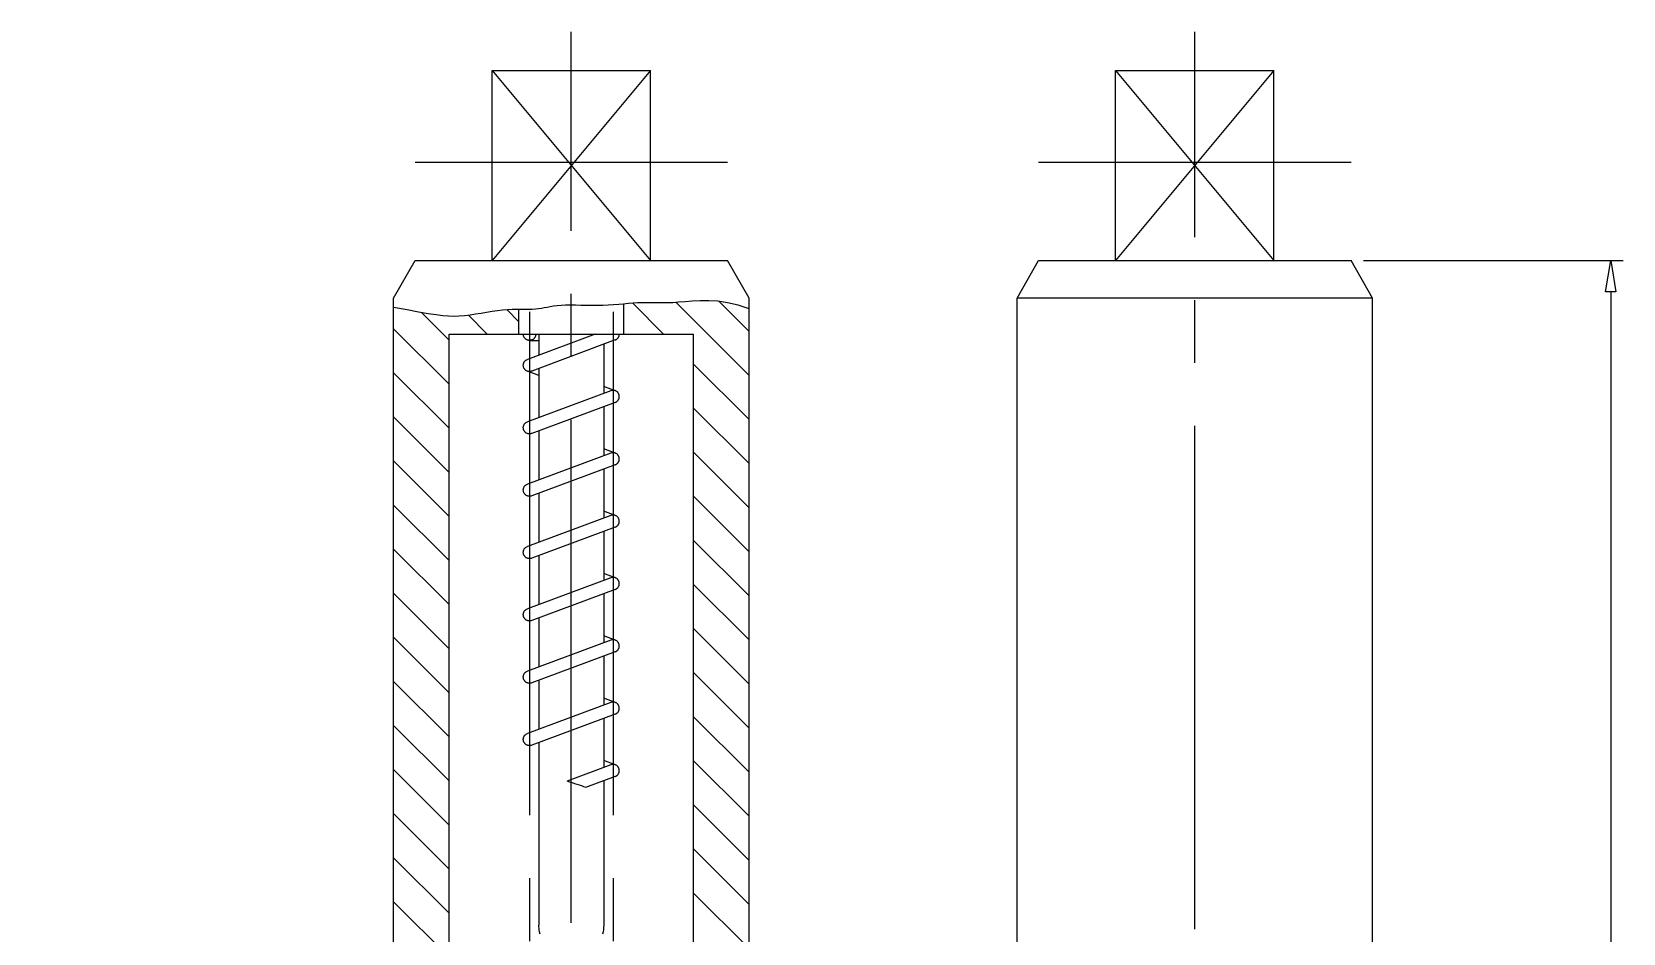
# Model space of a CAD drawing. Extents: x 18.9 to 51.3, y 0.1 to 49.5.
# Drawn here: x 18.89 to 50.51, y 31.58 to 49.49 of the extents above; entities that cross this region are included whole.
import ezdxf

# ---------------------------------------------------------------- set-up
doc = ezdxf.new("R2010")
doc.units = 0
doc.linetypes.add('1', pattern=[13.75, 10, -1.25, 1.25, -1.25])
doc.linetypes.add('2', pattern=[6.25, 5, -1.25])
doc.layers.get('0').update_dxf_attribs({"linetype": 'CONTINUOUS'})

msp = doc.modelspace()

# ---------------------------------------------------------------- linework, layer by layer
at = {"color": 4, "linetype": '1'}
for points in [[(29.61, 31.785), (29.61, 49.491)], [(41.997, 31.662), (41.997, 49.491)], [(26.505, 46.902), (32.714, 46.902)], [(38.892, 46.902), (45.101, 46.902)], [(28.78, 43.925), (28.78, 31.097)], [(30.439, 43.925), (30.439, 31.097)]]:
    msp.add_lwpolyline(points, dxfattribs=at)
at = {"color": 6, "linetype": '2'}
for points in [[(28.036, 48.723), (31.183, 48.723)], [(28.036, 44.945), (28.036, 48.723)], [(31.183, 44.945), (31.183, 48.723)], [(40.423, 48.723), (43.57, 48.723)], [(40.423, 44.945), (40.423, 48.723)], [(43.57, 44.945), (43.57, 48.723)]]:
    msp.add_lwpolyline(points, dxfattribs=at)
at = {"color": 3}
for points in [[(28.036, 48.723), (31.183, 44.945)], [(31.183, 48.723), (28.036, 44.945)], [(40.423, 48.723), (43.57, 44.945)], [(43.57, 48.723), (40.423, 44.945)], [(45.349, 44.945), (50.507, 44.945)], [(50.363, 44.326), (50.156, 44.326), (50.26, 44.945), (50.26, 44.945), (50.363, 44.326)], [(50.26, 44.326), (50.26, 0.996)], [(33.14, 43.986), (32.922, 44.06), (32.716, 44.109), (32.522, 44.137), (32.34, 44.149), (32.171, 44.149), (32.014, 44.14), (31.87, 44.128), (31.74, 44.117), (31.624, 44.109), (31.518, 44.105), (31.422, 44.104), (31.334, 44.105), (31.25, 44.107), (31.17, 44.108), (31.09, 44.109), (31.008, 44.108), (30.924, 44.104), (30.836, 44.098), (30.744, 44.09), (30.649, 44.082), (30.551, 44.074), (30.449, 44.066), (30.345, 44.06), (30.238, 44.055), (30.128, 44.053), (30.016, 44.054), (29.905, 44.055), (29.796, 44.056), (29.69, 44.058), (29.588, 44.059), (29.493, 44.057), (29.406, 44.054), (29.328, 44.047), (29.257, 44.038), (29.192, 44.028), (29.131, 44.017), (29.073, 44.005), (29.015, 43.995), (28.956, 43.986), (28.895, 43.98), (28.83, 43.976), (28.76, 43.974), (28.685, 43.974), (28.606, 43.974), (28.523, 43.974), (28.434, 43.972), (28.342, 43.967), (28.244, 43.959), (28.142, 43.947), (28.036, 43.932), (27.928, 43.914), (27.818, 43.896), (27.707, 43.879), (27.597, 43.863), (27.489, 43.85), (27.383, 43.841), (27.28, 43.838), (27.173, 43.84), (27.056, 43.849), (26.923, 43.866), (26.765, 43.89), (26.577, 43.923), (26.35, 43.965), (26.079, 44.017)], [(29.58, 34.584), (29.527, 34.605)], [(29.632, 34.567), (29.58, 34.584)], [(29.682, 34.551), (29.632, 34.567)], [(29.729, 34.536), (29.682, 34.551)], [(29.774, 34.522), (29.729, 34.536)], [(29.817, 34.508), (29.774, 34.522)], [(29.856, 34.493), (29.817, 34.508)], [(29.892, 34.476), (29.856, 34.493)]]:
    msp.add_lwpolyline(points, dxfattribs=at)
at = {"color": 7}
for points in [[(26.079, 44.202), (26.505, 44.945)], [(26.505, 44.945), (32.714, 44.945)], [(33.14, 44.202), (32.714, 44.945)], [(38.466, 44.202), (38.892, 44.945)], [(38.892, 44.945), (45.101, 44.945)], [(45.527, 44.202), (45.101, 44.945)], [(26.079, 25.894), (26.079, 44.202)], [(28.569, 43.484), (28.569, 43.974)], [(30.65, 43.484), (30.65, 44.082)], [(33.14, 25.894), (33.14, 44.202)], [(38.466, 27.133), (38.466, 44.202)], [(45.527, 44.202), (38.466, 44.202)], [(45.527, 27.133), (45.527, 44.202)], [(27.182, 31.097), (27.182, 43.484)], [(27.182, 43.484), (32.037, 43.484)], [(28.903, 43.484), (28.903, 43.475), (28.902, 43.466), (28.901, 43.458), (28.899, 43.45), (28.896, 43.441), (28.893, 43.433), (28.889, 43.425), (28.885, 43.418), (28.88, 43.411), (28.874, 43.404), (28.869, 43.398), (28.862, 43.392), (28.856, 43.386), (28.849, 43.381), (28.842, 43.376), (28.834, 43.372), (28.826, 43.369), (28.818, 43.366), (28.81, 43.363), (28.801, 43.362), (28.793, 43.36), (28.784, 43.36), (28.775, 43.36), (28.767, 43.36), (28.758, 43.362), (28.75, 43.363), (28.741, 43.366), (28.733, 43.369), (28.725, 43.372), (28.718, 43.376), (28.71, 43.381), (28.703, 43.386), (28.697, 43.392), (28.69, 43.398), (28.685, 43.404), (28.679, 43.411), (28.675, 43.418), (28.67, 43.425), (28.666, 43.433), (28.663, 43.441), (28.661, 43.45), (28.658, 43.458), (28.657, 43.466), (28.656, 43.484)], [(30.085, 43.484), (28.736, 42.98)], [(28.78, 43.36), (28.965, 43.36)], [(30.483, 43.368), (28.823, 42.748)], [(28.965, 43.484), (28.965, 43.066)], [(30.483, 43.368), (30.491, 43.371), (30.498, 43.375), (30.506, 43.379), (30.513, 43.384), (30.52, 43.389), (30.526, 43.395), (30.532, 43.402), (30.538, 43.408), (30.543, 43.415), (30.547, 43.423), (30.551, 43.43), (30.555, 43.438), (30.558, 43.446), (30.56, 43.455), (30.562, 43.463), (30.563, 43.472), (30.563, 43.48), (30.563, 43.484)], [(32.037, 31.097), (32.037, 43.484)], [(30.254, 43.282), (30.254, 42.308)], [(28.823, 42.748), (28.815, 42.746), (28.806, 42.743), (28.798, 42.742), (28.789, 42.741), (28.781, 42.74), (28.772, 42.741), (28.763, 42.741), (28.755, 42.743), (28.746, 42.745), (28.738, 42.748), (28.73, 42.751), (28.722, 42.754), (28.715, 42.759), (28.708, 42.764), (28.701, 42.769), (28.694, 42.775), (28.688, 42.781), (28.683, 42.787), (28.677, 42.794), (28.673, 42.802), (28.669, 42.809), (28.665, 42.817), (28.662, 42.825), (28.66, 42.833), (28.658, 42.842), (28.657, 42.85), (28.656, 42.859), (28.656, 42.868), (28.656, 42.876), (28.657, 42.885), (28.659, 42.893), (28.661, 42.902), (28.664, 42.91), (28.668, 42.918), (28.672, 42.925), (28.676, 42.933), (28.681, 42.94), (28.687, 42.946), (28.693, 42.953), (28.699, 42.959), (28.706, 42.964), (28.713, 42.969), (28.721, 42.973), (28.736, 42.98)], [(28.965, 42.663), (28.736, 42.748)], [(28.965, 42.801), (28.965, 41.827)], [(30.483, 42.361), (30.254, 42.446)], [(30.483, 42.129), (30.491, 42.132), (30.498, 42.136), (30.506, 42.14), (30.513, 42.145), (30.52, 42.151), (30.526, 42.157), (30.532, 42.163), (30.538, 42.169), (30.543, 42.177), (30.547, 42.184), (30.551, 42.192), (30.555, 42.199), (30.558, 42.208), (30.56, 42.216), (30.562, 42.224), (30.563, 42.233), (30.563, 42.242), (30.563, 42.25), (30.563, 42.259), (30.561, 42.267), (30.559, 42.276), (30.557, 42.284), (30.554, 42.292), (30.55, 42.3), (30.546, 42.308), (30.542, 42.315), (30.536, 42.322), (30.531, 42.329), (30.525, 42.335), (30.518, 42.34), (30.511, 42.346), (30.504, 42.351), (30.497, 42.355), (30.489, 42.359), (30.481, 42.362), (30.473, 42.364), (30.464, 42.366), (30.456, 42.368), (30.447, 42.369), (30.438, 42.369), (30.43, 42.368), (30.421, 42.367), (30.413, 42.366), (30.396, 42.361)], [(30.396, 42.361), (28.736, 41.742)], [(30.483, 42.129), (28.823, 41.51)], [(28.823, 41.51), (28.815, 41.507), (28.806, 41.505), (28.798, 41.503), (28.789, 41.502), (28.781, 41.502), (28.772, 41.502), (28.763, 41.503), (28.755, 41.504), (28.746, 41.506), (28.738, 41.509), (28.73, 41.512), (28.722, 41.516), (28.715, 41.52), (28.708, 41.525), (28.701, 41.53), (28.694, 41.536), (28.688, 41.542), (28.683, 41.549), (28.677, 41.556), (28.673, 41.563), (28.669, 41.57), (28.665, 41.578), (28.662, 41.586), (28.66, 41.595), (28.658, 41.603), (28.657, 41.612), (28.656, 41.62), (28.656, 41.629), (28.656, 41.638), (28.657, 41.646), (28.659, 41.655), (28.661, 41.663), (28.664, 41.671), (28.668, 41.679), (28.672, 41.687), (28.676, 41.694), (28.681, 41.701), (28.687, 41.708), (28.693, 41.714), (28.699, 41.72), (28.706, 41.725), (28.713, 41.73), (28.721, 41.734), (28.736, 41.742)], [(30.254, 42.043), (30.254, 41.069)], [(28.965, 41.563), (28.965, 40.588)], [(30.396, 41.122), (28.736, 40.503)], [(30.483, 41.122), (30.254, 41.208)], [(30.483, 40.89), (30.491, 40.893), (30.498, 40.897), (30.506, 40.902), (30.513, 40.907), (30.52, 40.912), (30.526, 40.918), (30.532, 40.924), (30.538, 40.931), (30.543, 40.938), (30.547, 40.945), (30.551, 40.953), (30.555, 40.961), (30.558, 40.969), (30.56, 40.977), (30.562, 40.986), (30.563, 40.994), (30.563, 41.003), (30.563, 41.012), (30.563, 41.02), (30.561, 41.029), (30.559, 41.037), (30.557, 41.045), (30.554, 41.054), (30.55, 41.061), (30.546, 41.069), (30.542, 41.076), (30.536, 41.083), (30.531, 41.09), (30.525, 41.096), (30.518, 41.102), (30.511, 41.107), (30.504, 41.112), (30.497, 41.116), (30.489, 41.12), (30.481, 41.123), (30.473, 41.126), (30.464, 41.128), (30.456, 41.129), (30.447, 41.13), (30.438, 41.13), (30.43, 41.13), (30.421, 41.129), (30.413, 41.127), (30.396, 41.122)], [(30.483, 40.89), (28.823, 40.271)], [(30.254, 40.805), (30.254, 39.83)], [(28.823, 40.271), (28.815, 40.268), (28.806, 40.266), (28.798, 40.264), (28.789, 40.263), (28.781, 40.263), (28.772, 40.263), (28.763, 40.264), (28.755, 40.266), (28.746, 40.268), (28.738, 40.27), (28.73, 40.273), (28.722, 40.277), (28.715, 40.281), (28.708, 40.286), (28.701, 40.291), (28.694, 40.297), (28.688, 40.303), (28.683, 40.31), (28.677, 40.317), (28.673, 40.324), (28.669, 40.332), (28.665, 40.34), (28.662, 40.348), (28.66, 40.356), (28.658, 40.364), (28.657, 40.373), (28.656, 40.382), (28.656, 40.39), (28.656, 40.399), (28.657, 40.407), (28.659, 40.416), (28.661, 40.424), (28.664, 40.432), (28.668, 40.44), (28.672, 40.448), (28.676, 40.455), (28.681, 40.462), (28.687, 40.469), (28.693, 40.475), (28.699, 40.481), (28.706, 40.487), (28.713, 40.491), (28.721, 40.496), (28.736, 40.503)], [(28.965, 40.324), (28.965, 39.35)], [(30.396, 39.884), (28.736, 39.264)], [(30.483, 39.884), (30.254, 39.969)], [(30.483, 39.651), (30.491, 39.655), (30.498, 39.659), (30.506, 39.663), (30.513, 39.668), (30.52, 39.673), (30.526, 39.679), (30.532, 39.685), (30.538, 39.692), (30.543, 39.699), (30.547, 39.706), (30.551, 39.714), (30.555, 39.722), (30.558, 39.73), (30.56, 39.739), (30.562, 39.747), (30.563, 39.756), (30.563, 39.764), (30.563, 39.773), (30.563, 39.781), (30.561, 39.79), (30.559, 39.798), (30.557, 39.807), (30.554, 39.815), (30.55, 39.823), (30.546, 39.83), (30.542, 39.838), (30.536, 39.845), (30.531, 39.851), (30.525, 39.857), (30.518, 39.863), (30.511, 39.868), (30.504, 39.873), (30.497, 39.877), (30.489, 39.881), (30.481, 39.884), (30.473, 39.887), (30.464, 39.889), (30.456, 39.89), (30.447, 39.891), (30.438, 39.891), (30.43, 39.891), (30.421, 39.89), (30.413, 39.888), (30.396, 39.884)], [(30.483, 39.651), (28.823, 39.032)], [(30.254, 39.566), (30.254, 38.592)], [(28.823, 39.032), (28.815, 39.029), (28.806, 39.027), (28.798, 39.026), (28.789, 39.025), (28.781, 39.024), (28.772, 39.025), (28.763, 39.025), (28.755, 39.027), (28.746, 39.029), (28.738, 39.031), (28.73, 39.035), (28.722, 39.038), (28.715, 39.043), (28.708, 39.047), (28.701, 39.053), (28.694, 39.058), (28.688, 39.065), (28.683, 39.071), (28.677, 39.078), (28.673, 39.085), (28.669, 39.093), (28.665, 39.101), (28.662, 39.109), (28.66, 39.117), (28.658, 39.126), (28.657, 39.134), (28.656, 39.143), (28.656, 39.152), (28.656, 39.16), (28.657, 39.169), (28.659, 39.177), (28.661, 39.186), (28.664, 39.194), (28.668, 39.202), (28.672, 39.209), (28.676, 39.217), (28.681, 39.224), (28.687, 39.23), (28.693, 39.237), (28.699, 39.242), (28.706, 39.248), (28.713, 39.253), (28.721, 39.257), (28.736, 39.264)], [(28.965, 39.085), (28.965, 38.111)], [(30.396, 38.645), (28.736, 38.026)], [(30.483, 38.645), (30.254, 38.73)], [(30.483, 38.413), (30.491, 38.416), (30.498, 38.42), (30.506, 38.424), (30.513, 38.429), (30.52, 38.435), (30.526, 38.44), (30.532, 38.447), (30.538, 38.453), (30.543, 38.46), (30.547, 38.468), (30.551, 38.475), (30.555, 38.483), (30.558, 38.492), (30.56, 38.5), (30.562, 38.508), (30.563, 38.517), (30.563, 38.526), (30.563, 38.534), (30.563, 38.543), (30.561, 38.551), (30.559, 38.56), (30.557, 38.568), (30.554, 38.576), (30.55, 38.584), (30.546, 38.592), (30.542, 38.599), (30.536, 38.606), (30.531, 38.612), (30.525, 38.619), (30.518, 38.624), (30.511, 38.63), (30.504, 38.634), (30.497, 38.639), (30.489, 38.642), (30.481, 38.646), (30.473, 38.648), (30.464, 38.65), (30.456, 38.652), (30.447, 38.652), (30.438, 38.653), (30.43, 38.652), (30.421, 38.651), (30.413, 38.65), (30.396, 38.645)], [(30.483, 38.413), (28.823, 37.793)], [(30.254, 38.327), (30.254, 37.353)], [(28.823, 37.793), (28.815, 37.791), (28.806, 37.789), (28.798, 37.787), (28.789, 37.786), (28.781, 37.786), (28.772, 37.786), (28.763, 37.787), (28.755, 37.788), (28.746, 37.79), (28.738, 37.793), (28.73, 37.796), (28.722, 37.8), (28.715, 37.804), (28.708, 37.809), (28.701, 37.814), (28.694, 37.82), (28.688, 37.826), (28.683, 37.832), (28.677, 37.839), (28.673, 37.847), (28.669, 37.854), (28.665, 37.862), (28.662, 37.87), (28.66, 37.879), (28.658, 37.887), (28.657, 37.896), (28.656, 37.904), (28.656, 37.913), (28.656, 37.921), (28.657, 37.93), (28.659, 37.938), (28.661, 37.947), (28.664, 37.955), (28.668, 37.963), (28.672, 37.971), (28.676, 37.978), (28.681, 37.985), (28.687, 37.992), (28.693, 37.998), (28.699, 38.004), (28.706, 38.009), (28.713, 38.014), (28.721, 38.018), (28.736, 38.026)], [(28.965, 37.847), (28.965, 36.872)], [(30.396, 37.406), (28.736, 36.787)], [(30.483, 37.406), (30.254, 37.492)], [(30.483, 37.174), (30.491, 37.177), (30.498, 37.181), (30.506, 37.186), (30.513, 37.191), (30.52, 37.196), (30.526, 37.202), (30.532, 37.208), (30.538, 37.215), (30.543, 37.222), (30.547, 37.229), (30.551, 37.237), (30.555, 37.245), (30.558, 37.253), (30.56, 37.261), (30.562, 37.27), (30.563, 37.278), (30.563, 37.287), (30.563, 37.295), (30.563, 37.304), (30.561, 37.313), (30.559, 37.321), (30.557, 37.329), (30.554, 37.337), (30.55, 37.345), (30.546, 37.353), (30.542, 37.36), (30.536, 37.367), (30.531, 37.374), (30.525, 37.38), (30.518, 37.386), (30.511, 37.391), (30.504, 37.396), (30.497, 37.4), (30.489, 37.404), (30.481, 37.407), (30.473, 37.409), (30.464, 37.411), (30.456, 37.413), (30.447, 37.414), (30.438, 37.414), (30.43, 37.414), (30.421, 37.413), (30.413, 37.411), (30.396, 37.406)], [(30.483, 37.174), (28.823, 36.555)], [(30.254, 37.089), (30.254, 36.114)], [(28.823, 36.555), (28.815, 36.552), (28.806, 36.55), (28.798, 36.548), (28.789, 36.547), (28.781, 36.547), (28.772, 36.547), (28.763, 36.548), (28.755, 36.549), (28.746, 36.551), (28.738, 36.554), (28.73, 36.557), (28.722, 36.561), (28.715, 36.565), (28.708, 36.57), (28.701, 36.575), (28.694, 36.581), (28.688, 36.587), (28.683, 36.594), (28.677, 36.601), (28.673, 36.608), (28.669, 36.616), (28.665, 36.623), (28.662, 36.632), (28.66, 36.64), (28.658, 36.648), (28.657, 36.657), (28.656, 36.665), (28.656, 36.674), (28.656, 36.683), (28.657, 36.691), (28.659, 36.7), (28.661, 36.708), (28.664, 36.716), (28.668, 36.724), (28.672, 36.732), (28.676, 36.739), (28.681, 36.746), (28.687, 36.753), (28.693, 36.759), (28.699, 36.765), (28.706, 36.77), (28.713, 36.775), (28.721, 36.78), (28.736, 36.787)], [(28.965, 36.608), (28.965, 35.634)], [(30.396, 36.167), (28.736, 35.548)], [(30.483, 36.167), (30.254, 36.253)], [(30.483, 35.935), (30.491, 35.939), (30.498, 35.943), (30.506, 35.947), (30.513, 35.952), (30.52, 35.957), (30.526, 35.963), (30.532, 35.969), (30.538, 35.976), (30.543, 35.983), (30.547, 35.99), (30.551, 35.998), (30.555, 36.006), (30.558, 36.014), (30.56, 36.022), (30.562, 36.031), (30.563, 36.039), (30.563, 36.048), (30.563, 36.057), (30.563, 36.065), (30.561, 36.074), (30.559, 36.082), (30.557, 36.091), (30.554, 36.099), (30.55, 36.107), (30.546, 36.114), (30.542, 36.122), (30.536, 36.128), (30.531, 36.135), (30.525, 36.141), (30.518, 36.147), (30.511, 36.152), (30.504, 36.157), (30.497, 36.161), (30.489, 36.165), (30.481, 36.168), (30.473, 36.171), (30.464, 36.173), (30.456, 36.174), (30.447, 36.175), (30.438, 36.175), (30.43, 36.175), (30.421, 36.174), (30.413, 36.172), (30.396, 36.167)], [(30.483, 35.935), (28.823, 35.316)], [(30.254, 35.85), (30.254, 34.876)], [(28.823, 35.316), (28.815, 35.313), (28.806, 35.311), (28.798, 35.31), (28.789, 35.309), (28.781, 35.308), (28.772, 35.308), (28.763, 35.309), (28.755, 35.311), (28.746, 35.313), (28.738, 35.315), (28.73, 35.319), (28.722, 35.322), (28.715, 35.327), (28.708, 35.331), (28.701, 35.337), (28.694, 35.342), (28.688, 35.348), (28.683, 35.355), (28.677, 35.362), (28.673, 35.369), (28.669, 35.377), (28.665, 35.385), (28.662, 35.393), (28.66, 35.401), (28.658, 35.41), (28.657, 35.418), (28.656, 35.427), (28.656, 35.435), (28.656, 35.444), (28.657, 35.453), (28.659, 35.461), (28.661, 35.469), (28.664, 35.478), (28.668, 35.485), (28.672, 35.493), (28.676, 35.501), (28.681, 35.508), (28.687, 35.514), (28.693, 35.52), (28.699, 35.526), (28.706, 35.532), (28.713, 35.537), (28.721, 35.541), (28.736, 35.548)], [(28.965, 35.369), (28.965, 31.741)], [(30.396, 34.929), (29.527, 34.605)], [(30.483, 34.929), (30.254, 35.014)], [(30.483, 34.697), (30.491, 34.7), (30.498, 34.704), (30.506, 34.708), (30.513, 34.713), (30.52, 34.718), (30.526, 34.724), (30.532, 34.731), (30.538, 34.737), (30.543, 34.744), (30.547, 34.752), (30.551, 34.759), (30.555, 34.767), (30.558, 34.775), (30.56, 34.784), (30.562, 34.792), (30.563, 34.801), (30.563, 34.809), (30.563, 34.818), (30.563, 34.827), (30.561, 34.835), (30.559, 34.844), (30.557, 34.852), (30.554, 34.86), (30.55, 34.868), (30.546, 34.876), (30.542, 34.883), (30.536, 34.89), (30.531, 34.896), (30.525, 34.903), (30.518, 34.908), (30.511, 34.914), (30.504, 34.918), (30.497, 34.923), (30.489, 34.926), (30.481, 34.929), (30.473, 34.932), (30.464, 34.934), (30.456, 34.936), (30.447, 34.936), (30.438, 34.937), (30.43, 34.936), (30.421, 34.935), (30.413, 34.934), (30.396, 34.929)], [(30.483, 34.697), (29.892, 34.476)], [(30.254, 34.611), (30.254, 31.741)], [(28.99, 31.563), (28.979, 31.607), (28.972, 31.651), (28.965, 31.741)], [(30.254, 31.741), (30.252, 31.696), (30.247, 31.651), (30.24, 31.607), (30.229, 31.563)]]:
    msp.add_lwpolyline(points, dxfattribs=at)
at = {"color": 1}
for points in [[(28.333, 43.967), (28.569, 43.731)], [(30.83, 44.097), (31.444, 43.484)], [(31.69, 44.114), (33.14, 42.663)], [(32.546, 44.133), (33.14, 43.539)], [(26.635, 43.913), (27.182, 43.366)], [(27.565, 43.859), (27.94, 43.484)], [(26.079, 43.593), (27.182, 42.49)], [(26.079, 42.717), (27.182, 41.614)], [(32.037, 42.89), (33.14, 41.787)], [(26.079, 41.841), (27.182, 40.738)], [(32.037, 42.014), (33.14, 40.912)], [(32.037, 41.138), (33.14, 40.036)], [(26.079, 40.965), (27.182, 39.863)], [(32.037, 40.262), (33.14, 39.16)], [(26.079, 40.089), (27.182, 38.987)], [(26.079, 39.213), (27.182, 38.111)], [(32.037, 39.386), (33.14, 38.284)], [(26.079, 38.337), (27.182, 37.235)], [(32.037, 38.51), (33.14, 37.408)], [(32.037, 37.635), (33.14, 36.532)], [(26.079, 37.461), (27.182, 36.359)], [(32.037, 36.759), (33.14, 35.656)], [(26.079, 36.586), (27.182, 35.483)], [(32.037, 35.883), (33.14, 34.78)], [(26.079, 35.71), (27.182, 34.607)], [(26.079, 34.834), (27.182, 33.731)], [(32.037, 35.007), (33.14, 33.904)], [(26.079, 33.958), (27.182, 32.855)], [(32.037, 34.131), (33.14, 33.029)], [(32.037, 33.255), (33.14, 32.153)], [(26.079, 33.082), (27.182, 31.98)], [(32.037, 32.379), (33.14, 31.277)], [(26.079, 32.206), (27.182, 31.104)]]:
    msp.add_lwpolyline(points, dxfattribs=at)
at = {"color": 2, "const_width": 0.000000248}
for points in [[(33.575, 39.628), (33.584, 39.53), (33.541, 39.519), (33.506, 39.503), (33.479, 39.482), (33.461, 39.457), (33.45, 39.427), (33.447, 39.392), (33.449, 39.362), (33.457, 39.335), (33.469, 39.31), (33.486, 39.288), (33.506, 39.269), (33.53, 39.252), (33.558, 39.238), (33.592, 39.225), (33.631, 39.214), (33.674, 39.206), (33.718, 39.201), (33.762, 39.199), (33.767, 39.199), (33.775, 39.199), (33.783, 39.2), (33.751, 39.222), (33.724, 39.25), (33.701, 39.283), (33.683, 39.319), (33.672, 39.357), (33.669, 39.397), (33.677, 39.463), (33.704, 39.521), (33.747, 39.572), (33.805, 39.611), (33.874, 39.635), (33.954, 39.643), (34.036, 39.635), (34.107, 39.61), (34.167, 39.569), (34.212, 39.515), (34.239, 39.453), (34.248, 39.382), (34.243, 39.33), (34.227, 39.281), (34.202, 39.234), (34.167, 39.193), (34.124, 39.159), (34.072, 39.133), (34.007, 39.113), (33.925, 39.102), (33.827, 39.098), (33.723, 39.102), (33.634, 39.113), (33.561, 39.132), (33.5, 39.159), (33.45, 39.193), (33.41, 39.235), (33.382, 39.283), (33.365, 39.336), (33.359, 39.395), (33.365, 39.456), (33.384, 39.508), (33.416, 39.554), (33.458, 39.589), (33.512, 39.614), (33.575, 39.628)], [(33.959, 39.211), (34.016, 39.216), (34.065, 39.232), (34.105, 39.258), (34.135, 39.291), (34.153, 39.328), (34.159, 39.37), (34.153, 39.413), (34.133, 39.452), (34.101, 39.488), (34.058, 39.516), (34.008, 39.533), (33.95, 39.538), (33.898, 39.533), (33.853, 39.517), (33.815, 39.49), (33.786, 39.456), (33.769, 39.417), (33.763, 39.373), (33.769, 39.328), (33.786, 39.29), (33.815, 39.256), (33.854, 39.231), (33.902, 39.216), (33.959, 39.211)], [(42.383, 39.628), (42.392, 39.53), (42.348, 39.519), (42.313, 39.503), (42.287, 39.482), (42.269, 39.457), (42.258, 39.427), (42.254, 39.392), (42.257, 39.362), (42.265, 39.335), (42.277, 39.31), (42.294, 39.288), (42.314, 39.269), (42.337, 39.252), (42.365, 39.238), (42.399, 39.225), (42.439, 39.214), (42.482, 39.206), (42.526, 39.201), (42.57, 39.199), (42.575, 39.199), (42.582, 39.199), (42.591, 39.2), (42.559, 39.222), (42.532, 39.25), (42.508, 39.283), (42.491, 39.319), (42.48, 39.357), (42.477, 39.397), (42.485, 39.463), (42.511, 39.521), (42.555, 39.572), (42.613, 39.611), (42.682, 39.635), (42.761, 39.643), (42.844, 39.635), (42.915, 39.61), (42.975, 39.569), (43.019, 39.515), (43.046, 39.453), (43.055, 39.382), (43.05, 39.33), (43.035, 39.281), (43.01, 39.234), (42.975, 39.193), (42.931, 39.159), (42.879, 39.133), (42.815, 39.113), (42.733, 39.102), (42.634, 39.098), (42.531, 39.102), (42.442, 39.113), (42.369, 39.132), (42.308, 39.159), (42.258, 39.193), (42.218, 39.235), (42.19, 39.283), (42.172, 39.336), (42.167, 39.395), (42.173, 39.456), (42.192, 39.508), (42.223, 39.554), (42.266, 39.589), (42.319, 39.614), (42.383, 39.628)], [(42.767, 39.211), (42.824, 39.216), (42.873, 39.232), (42.913, 39.258), (42.943, 39.291), (42.961, 39.328), (42.967, 39.37), (42.96, 39.413), (42.941, 39.452), (42.909, 39.488), (42.866, 39.516), (42.816, 39.533), (42.758, 39.538), (42.706, 39.533), (42.661, 39.517), (42.623, 39.49), (42.594, 39.456), (42.577, 39.417), (42.571, 39.373), (42.577, 39.328), (42.594, 39.29), (42.623, 39.256), (42.662, 39.231), (42.71, 39.216), (42.767, 39.211)], [(19.108, 38.958), (19.117, 38.86), (19.073, 38.85), (19.038, 38.834), (19.012, 38.813), (18.994, 38.787), (18.983, 38.757), (18.979, 38.723), (18.982, 38.693), (18.989, 38.666), (19.002, 38.641), (19.019, 38.619), (19.039, 38.599), (19.062, 38.583), (19.09, 38.569), (19.124, 38.556), (19.164, 38.545), (19.207, 38.536), (19.251, 38.531), (19.295, 38.53), (19.3, 38.53), (19.307, 38.53), (19.316, 38.53), (19.284, 38.553), (19.257, 38.581), (19.233, 38.614), (19.216, 38.65), (19.205, 38.688), (19.201, 38.728), (19.21, 38.793), (19.236, 38.851), (19.28, 38.902), (19.338, 38.942), (19.406, 38.966), (19.486, 38.974), (19.569, 38.965), (19.64, 38.94), (19.7, 38.899), (19.744, 38.845), (19.771, 38.783), (19.78, 38.713), (19.775, 38.66), (19.76, 38.611), (19.735, 38.565), (19.7, 38.524), (19.656, 38.49), (19.604, 38.463), (19.539, 38.444), (19.458, 38.432), (19.359, 38.428), (19.256, 38.432), (19.167, 38.444), (19.094, 38.463), (19.033, 38.49), (18.983, 38.524), (18.943, 38.566), (18.914, 38.614), (18.897, 38.667), (18.892, 38.725), (18.898, 38.786), (18.917, 38.839), (18.948, 38.884), (18.991, 38.92), (19.044, 38.944), (19.108, 38.958)], [(20.393, 38.59), (20.393, 38.692), (21.074, 38.692), (21.049, 38.719), (21.025, 38.751), (21, 38.788), (20.978, 38.827), (20.959, 38.862), (20.945, 38.895), (21.048, 38.895), (21.078, 38.841), (21.112, 38.791), (21.15, 38.746), (21.19, 38.708), (21.229, 38.678), (21.267, 38.656), (21.267, 38.59), (20.393, 38.59)], [(21.879, 38.936), (22.75, 38.936), (22.75, 38.771), (22.133, 38.574), (22.081, 38.558), (22.038, 38.545), (22.005, 38.535), (22.041, 38.524), (22.088, 38.509), (22.144, 38.491), (22.75, 38.292), (22.75, 38.145), (21.879, 38.145), (21.879, 38.25), (22.608, 38.25), (21.879, 38.491), (21.879, 38.59), (22.62, 38.83), (21.879, 38.83), (21.879, 38.936)], [(33.374, 38.616), (33.374, 38.717), (34.055, 38.717), (34.03, 38.744), (34.006, 38.776), (33.981, 38.814), (33.959, 38.852), (33.94, 38.888), (33.926, 38.921), (34.029, 38.921), (34.059, 38.866), (34.093, 38.817), (34.131, 38.772), (34.171, 38.733), (34.21, 38.703), (34.248, 38.681), (34.248, 38.616), (33.374, 38.616)], [(42.181, 38.616), (42.181, 38.717), (42.862, 38.717), (42.838, 38.744), (42.813, 38.776), (42.789, 38.814), (42.766, 38.852), (42.748, 38.888), (42.734, 38.921), (42.837, 38.921), (42.867, 38.866), (42.901, 38.817), (42.939, 38.772), (42.979, 38.733), (43.017, 38.703), (43.055, 38.681), (43.055, 38.616), (42.181, 38.616)], [(19.492, 38.542), (19.549, 38.547), (19.598, 38.562), (19.638, 38.588), (19.668, 38.621), (19.686, 38.659), (19.692, 38.7), (19.685, 38.744), (19.666, 38.783), (19.634, 38.819), (19.591, 38.847), (19.541, 38.863), (19.483, 38.869), (19.431, 38.864), (19.386, 38.848), (19.348, 38.821), (19.319, 38.787), (19.302, 38.748), (19.296, 38.703), (19.302, 38.659), (19.319, 38.62), (19.348, 38.587), (19.387, 38.562), (19.435, 38.547), (19.492, 38.542)], [(20.378, 38.378), (21.278, 38.137), (21.278, 38.056), (20.378, 38.296), (20.378, 38.378)], [(33.803, 38.355), (33.899, 38.352), (33.982, 38.341), (34.051, 38.325), (34.109, 38.301), (34.158, 38.271), (34.197, 38.235), (34.225, 38.192), (34.242, 38.142), (34.248, 38.085), (34.244, 38.042), (34.235, 38.003), (34.219, 37.968), (34.198, 37.936), (34.171, 37.908), (34.138, 37.884), (34.1, 37.864), (34.057, 37.847), (34.009, 37.833), (33.952, 37.823), (33.883, 37.816), (33.803, 37.814), (33.707, 37.818), (33.625, 37.828), (33.556, 37.844), (33.498, 37.868), (33.449, 37.897), (33.41, 37.934), (33.382, 37.977), (33.365, 38.027), (33.359, 38.085), (33.369, 38.159), (33.399, 38.222), (33.449, 38.273), (33.537, 38.318), (33.655, 38.346), (33.803, 38.355)], [(42.611, 38.355), (42.707, 38.352), (42.79, 38.341), (42.859, 38.325), (42.917, 38.301), (42.965, 38.271), (43.004, 38.235), (43.033, 38.192), (43.05, 38.142), (43.055, 38.085), (43.052, 38.042), (43.043, 38.003), (43.027, 37.968), (43.006, 37.936), (42.978, 37.908), (42.946, 37.884), (42.908, 37.864), (42.865, 37.847), (42.816, 37.833), (42.76, 37.823), (42.691, 37.816), (42.611, 37.814), (42.515, 37.818), (42.433, 37.828), (42.363, 37.844), (42.305, 37.868), (42.257, 37.897), (42.218, 37.934), (42.189, 37.977), (42.172, 38.027), (42.167, 38.085), (42.177, 38.159), (42.207, 38.222), (42.257, 38.273), (42.344, 38.318), (42.462, 38.346), (42.611, 38.355)], [(18.906, 37.946), (18.906, 38.048), (19.587, 38.048), (19.563, 38.075), (19.538, 38.107), (19.514, 38.144), (19.491, 38.183), (19.473, 38.218), (19.458, 38.251), (19.562, 38.251), (19.592, 38.197), (19.626, 38.147), (19.664, 38.102), (19.703, 38.064), (19.742, 38.034), (19.78, 38.012), (19.78, 37.946), (18.906, 37.946)], [(20.496, 37.473), (20.393, 37.473), (20.393, 38.021), (20.418, 38.02), (20.443, 38.016), (20.467, 38.009), (20.506, 37.992), (20.545, 37.97), (20.583, 37.942), (20.623, 37.907), (20.667, 37.862), (20.715, 37.809), (20.787, 37.728), (20.848, 37.668), (20.899, 37.626), (20.943, 37.6), (20.986, 37.584), (21.027, 37.579), (21.068, 37.583), (21.103, 37.598), (21.135, 37.622), (21.159, 37.654), (21.173, 37.691), (21.178, 37.735), (21.173, 37.78), (21.158, 37.82), (21.132, 37.852), (21.097, 37.877), (21.054, 37.892), (21.004, 37.897), (21.015, 38.002), (21.09, 37.988), (21.153, 37.961), (21.202, 37.921), (21.238, 37.869), (21.26, 37.806), (21.267, 37.732), (21.259, 37.658), (21.236, 37.596), (21.197, 37.544), (21.147, 37.505), (21.09, 37.482), (21.025, 37.474), (20.99, 37.476), (20.956, 37.483), (20.922, 37.494), (20.888, 37.511), (20.853, 37.534), (20.816, 37.562), (20.774, 37.6), (20.723, 37.653), (20.663, 37.719), (20.615, 37.773), (20.578, 37.812), (20.553, 37.836), (20.534, 37.853), (20.515, 37.867), (20.496, 37.879), (20.496, 37.473)], [(22.195, 38.019), (22.301, 38.008), (22.388, 37.977), (22.454, 37.926), (22.493, 37.87), (22.516, 37.807), (22.524, 37.737), (22.515, 37.659), (22.486, 37.592), (22.439, 37.535), (22.375, 37.491), (22.296, 37.465), (22.203, 37.456), (22.128, 37.46), (22.064, 37.471), (22.012, 37.491), (21.969, 37.517), (21.933, 37.551), (21.904, 37.592), (21.882, 37.638), (21.869, 37.686), (21.865, 37.737), (21.874, 37.816), (21.903, 37.884), (21.95, 37.941), (22.015, 37.984), (22.096, 38.01), (22.195, 38.019)], [(33.803, 38.25), (33.676, 38.245), (33.581, 38.229), (33.518, 38.203), (33.478, 38.168), (33.455, 38.129), (33.447, 38.085), (33.455, 38.04), (33.478, 38.001), (33.518, 37.967), (33.581, 37.94), (33.676, 37.924), (33.803, 37.919), (33.93, 37.924), (34.025, 37.94), (34.088, 37.967), (34.128, 38.001), (34.151, 38.041), (34.159, 38.086), (34.152, 38.129), (34.131, 38.167), (34.097, 38.198), (34.029, 38.227), (33.931, 38.244), (33.803, 38.25)], [(42.611, 38.25), (42.484, 38.245), (42.389, 38.229), (42.325, 38.203), (42.286, 38.168), (42.262, 38.129), (42.254, 38.085), (42.262, 38.04), (42.286, 38.001), (42.326, 37.967), (42.389, 37.94), (42.484, 37.924), (42.611, 37.919), (42.738, 37.924), (42.833, 37.94), (42.896, 37.967), (42.936, 38.001), (42.959, 38.041), (42.967, 38.086), (42.96, 38.129), (42.939, 38.167), (42.905, 38.198), (42.837, 38.227), (42.739, 38.244), (42.611, 38.25)], [(19.336, 37.686), (19.432, 37.682), (19.515, 37.672), (19.584, 37.655), (19.642, 37.632), (19.69, 37.602), (19.729, 37.565), (19.758, 37.522), (19.775, 37.472), (19.78, 37.415), (19.777, 37.373), (19.768, 37.334), (19.752, 37.298), (19.731, 37.267), (19.703, 37.239), (19.671, 37.215), (19.633, 37.195), (19.59, 37.178), (19.541, 37.164), (19.485, 37.153), (19.416, 37.147), (19.336, 37.145), (19.24, 37.148), (19.158, 37.158), (19.088, 37.175), (19.03, 37.198), (18.982, 37.228), (18.943, 37.265), (18.914, 37.308), (18.897, 37.358), (18.892, 37.415), (18.902, 37.489), (18.932, 37.552), (18.982, 37.604), (19.069, 37.649), (19.187, 37.676), (19.336, 37.686)], [(22.195, 37.914), (22.121, 37.908), (22.06, 37.892), (22.013, 37.864), (21.98, 37.827), (21.96, 37.785), (21.953, 37.737), (21.96, 37.689), (21.98, 37.647), (22.013, 37.611), (22.061, 37.583), (22.122, 37.566), (22.198, 37.561), (22.27, 37.566), (22.329, 37.583), (22.375, 37.611), (22.409, 37.648), (22.429, 37.69), (22.436, 37.737), (22.429, 37.785), (22.409, 37.827), (22.376, 37.864), (22.329, 37.892), (22.268, 37.908), (22.195, 37.914)], [(34.031, 37.183), (34.023, 37.284), (34.061, 37.294), (34.091, 37.307), (34.114, 37.322), (34.139, 37.352), (34.155, 37.386), (34.16, 37.424), (34.157, 37.455), (34.147, 37.484), (34.131, 37.51), (34.103, 37.539), (34.067, 37.565), (34.024, 37.585), (33.97, 37.601), (33.903, 37.611), (33.823, 37.614), (33.858, 37.588), (33.887, 37.558), (33.91, 37.524), (33.926, 37.488), (33.935, 37.451), (33.938, 37.413), (33.93, 37.348), (33.903, 37.291), (33.86, 37.24), (33.802, 37.2), (33.734, 37.176), (33.656, 37.168), (33.603, 37.172), (33.552, 37.183), (33.504, 37.202), (33.461, 37.227), (33.425, 37.258), (33.396, 37.294), (33.375, 37.335), (33.363, 37.38), (33.359, 37.428), (33.37, 37.507), (33.403, 37.576), (33.457, 37.635), (33.537, 37.68), (33.645, 37.707), (33.781, 37.715), (33.934, 37.706), (34.056, 37.676), (34.148, 37.627), (34.203, 37.569), (34.237, 37.5), (34.248, 37.418), (34.241, 37.357), (34.222, 37.303), (34.19, 37.258), (34.147, 37.222), (34.094, 37.197), (34.031, 37.183)], [(42.839, 37.183), (42.83, 37.284), (42.868, 37.294), (42.899, 37.307), (42.922, 37.322), (42.947, 37.352), (42.962, 37.386), (42.968, 37.424), (42.964, 37.455), (42.955, 37.484), (42.939, 37.51), (42.911, 37.539), (42.875, 37.565), (42.832, 37.585), (42.778, 37.601), (42.711, 37.611), (42.63, 37.614), (42.666, 37.588), (42.695, 37.558), (42.718, 37.524), (42.733, 37.488), (42.743, 37.451), (42.746, 37.413), (42.737, 37.348), (42.711, 37.291), (42.667, 37.24), (42.61, 37.2), (42.542, 37.176), (42.464, 37.168), (42.411, 37.172), (42.36, 37.183), (42.312, 37.202), (42.269, 37.227), (42.233, 37.258), (42.204, 37.294), (42.183, 37.335), (42.171, 37.38), (42.167, 37.428), (42.178, 37.507), (42.21, 37.576), (42.265, 37.635), (42.345, 37.68), (42.452, 37.707), (42.589, 37.715), (42.742, 37.706), (42.864, 37.676), (42.956, 37.627), (43.011, 37.569), (43.044, 37.5), (43.055, 37.418), (43.049, 37.357), (43.03, 37.303), (42.998, 37.258), (42.955, 37.222), (42.901, 37.197), (42.839, 37.183)], [(19.336, 37.581), (19.209, 37.576), (19.114, 37.56), (19.05, 37.533), (19.011, 37.499), (18.987, 37.46), (18.979, 37.415), (18.987, 37.371), (19.011, 37.332), (19.051, 37.297), (19.114, 37.271), (19.209, 37.255), (19.336, 37.25), (19.463, 37.255), (19.558, 37.271), (19.621, 37.297), (19.66, 37.332), (19.684, 37.372), (19.692, 37.416), (19.685, 37.46), (19.664, 37.497), (19.629, 37.528), (19.561, 37.558), (19.464, 37.575), (19.336, 37.581)], [(20.955, 37.33), (21.121, 37.359), (21.263, 37.359), (21.263, 37.243), (21.121, 37.243), (20.955, 37.268), (20.955, 37.33)], [(21.879, 36.947), (21.959, 36.947), (21.907, 36.991), (21.875, 37.047), (21.865, 37.115), (21.87, 37.162), (21.883, 37.206), (21.907, 37.247), (21.938, 37.284), (21.977, 37.315), (22.023, 37.34), (22.075, 37.359), (22.132, 37.37), (22.194, 37.373), (22.255, 37.37), (22.312, 37.36), (22.365, 37.343), (22.412, 37.32), (22.452, 37.29), (22.483, 37.254), (22.506, 37.212), (22.519, 37.167), (22.524, 37.12), (22.521, 37.085), (22.513, 37.052), (22.5, 37.023), (22.482, 36.996), (22.461, 36.973), (22.437, 36.954), (22.75, 36.954), (22.75, 36.853), (21.879, 36.853), (21.879, 36.947)], [(33.656, 37.598), (33.619, 37.596), (33.584, 37.588), (33.55, 37.576), (33.519, 37.559), (33.493, 37.538), (33.473, 37.514), (33.458, 37.486), (33.45, 37.458), (33.447, 37.429), (33.453, 37.388), (33.471, 37.351), (33.501, 37.319), (33.542, 37.293), (33.592, 37.277), (33.65, 37.272), (33.706, 37.277), (33.753, 37.293), (33.792, 37.318), (33.821, 37.351), (33.838, 37.39), (33.844, 37.433), (33.838, 37.477), (33.821, 37.516), (33.792, 37.55), (33.754, 37.577), (33.708, 37.593), (33.656, 37.598)], [(42.463, 37.598), (42.427, 37.596), (42.392, 37.588), (42.358, 37.576), (42.327, 37.559), (42.301, 37.538), (42.281, 37.514), (42.266, 37.486), (42.257, 37.458), (42.254, 37.429), (42.261, 37.388), (42.279, 37.351), (42.309, 37.319), (42.35, 37.293), (42.399, 37.277), (42.458, 37.272), (42.513, 37.277), (42.561, 37.293), (42.6, 37.318), (42.629, 37.351), (42.646, 37.39), (42.652, 37.433), (42.646, 37.477), (42.629, 37.516), (42.6, 37.55), (42.561, 37.577), (42.516, 37.593), (42.463, 37.598)], [(19.564, 36.513), (19.555, 36.615), (19.593, 36.625), (19.624, 36.638), (19.647, 36.653), (19.672, 36.683), (19.687, 36.717), (19.692, 36.755), (19.689, 36.786), (19.68, 36.814), (19.664, 36.84), (19.636, 36.87), (19.6, 36.895), (19.556, 36.916), (19.503, 36.932), (19.436, 36.941), (19.355, 36.945), (19.391, 36.919), (19.42, 36.889), (19.442, 36.855), (19.458, 36.819), (19.468, 36.782), (19.471, 36.744), (19.462, 36.679), (19.436, 36.621), (19.392, 36.57), (19.335, 36.531), (19.267, 36.507), (19.189, 36.499), (19.136, 36.503), (19.085, 36.514), (19.037, 36.532), (18.993, 36.558), (18.958, 36.588), (18.929, 36.625), (18.908, 36.666), (18.896, 36.71), (18.892, 36.758), (18.902, 36.838), (18.935, 36.907), (18.99, 36.966), (19.069, 37.01), (19.177, 37.037), (19.314, 37.046), (19.467, 37.036), (19.589, 37.007), (19.681, 36.957), (19.736, 36.9), (19.769, 36.83), (19.78, 36.749), (19.774, 36.687), (19.755, 36.634), (19.723, 36.588), (19.679, 36.552), (19.626, 36.527), (19.564, 36.513)], [(21.121, 37.171), (21.263, 37.171), (21.263, 37.055), (21.121, 37.055), (20.955, 37.082), (20.955, 37.143), (21.121, 37.171)], [(22.194, 37.269), (22.12, 37.263), (22.06, 37.247), (22.013, 37.22), (21.98, 37.186), (21.96, 37.148), (21.953, 37.105), (21.959, 37.063), (21.978, 37.025), (22.01, 36.992), (22.055, 36.966), (22.113, 36.951), (22.185, 36.945), (22.264, 36.951), (22.327, 36.967), (22.375, 36.993), (22.409, 37.027), (22.429, 37.066), (22.436, 37.11), (22.429, 37.153), (22.41, 37.19), (22.377, 37.223), (22.331, 37.249), (22.27, 37.264), (22.194, 37.269)], [(33.602, 37.067), (33.611, 36.96), (33.561, 36.949), (33.52, 36.93), (33.488, 36.905), (33.465, 36.874), (33.451, 36.839), (33.447, 36.801), (33.453, 36.754), (33.473, 36.713), (33.505, 36.676), (33.548, 36.648), (33.599, 36.631), (33.659, 36.625), (33.716, 36.631), (33.764, 36.647), (33.804, 36.674), (33.833, 36.71), (33.85, 36.753), (33.856, 36.802), (33.854, 36.834), (33.846, 36.864), (33.833, 36.891), (33.816, 36.916), (33.795, 36.936), (33.772, 36.953), (33.785, 37.049), (34.232, 36.969), (34.232, 36.556), (34.13, 36.556), (34.13, 36.887), (33.896, 36.932), (33.926, 36.881), (33.945, 36.829), (33.951, 36.775), (33.942, 36.707), (33.916, 36.646), (33.872, 36.592), (33.814, 36.551), (33.746, 36.526), (33.669, 36.517), (33.594, 36.525), (33.525, 36.547), (33.465, 36.583), (33.406, 36.643), (33.371, 36.715), (33.359, 36.801), (33.366, 36.871), (33.388, 36.933), (33.425, 36.985), (33.474, 37.026), (33.533, 37.053), (33.602, 37.067)], [(42.409, 37.067), (42.419, 36.96), (42.369, 36.949), (42.328, 36.93), (42.296, 36.905), (42.273, 36.874), (42.259, 36.839), (42.254, 36.801), (42.261, 36.754), (42.28, 36.713), (42.313, 36.676), (42.356, 36.648), (42.407, 36.631), (42.467, 36.625), (42.524, 36.631), (42.572, 36.647), (42.611, 36.674), (42.641, 36.71), (42.658, 36.753), (42.664, 36.802), (42.662, 36.834), (42.654, 36.864), (42.641, 36.891), (42.623, 36.916), (42.603, 36.936), (42.58, 36.953), (42.593, 37.049), (43.04, 36.969), (43.04, 36.556), (42.938, 36.556), (42.938, 36.887), (42.704, 36.932), (42.734, 36.881), (42.752, 36.829), (42.759, 36.775), (42.75, 36.707), (42.723, 36.646), (42.68, 36.592), (42.622, 36.551), (42.554, 36.526), (42.477, 36.517), (42.401, 36.525), (42.333, 36.547), (42.272, 36.583), (42.214, 36.643), (42.178, 36.715), (42.167, 36.801), (42.174, 36.871), (42.196, 36.933), (42.233, 36.985), (42.282, 37.026), (42.341, 37.053), (42.409, 37.067)], [(19.188, 36.929), (19.152, 36.927), (19.117, 36.919), (19.083, 36.907), (19.052, 36.89), (19.026, 36.869), (19.006, 36.844), (18.991, 36.817), (18.982, 36.789), (18.979, 36.76), (18.985, 36.719), (19.004, 36.682), (19.034, 36.649), (19.075, 36.623), (19.124, 36.608), (19.182, 36.603), (19.238, 36.608), (19.286, 36.623), (19.325, 36.649), (19.353, 36.682), (19.371, 36.72), (19.377, 36.764), (19.371, 36.808), (19.353, 36.847), (19.325, 36.881), (19.286, 36.908), (19.241, 36.924), (19.188, 36.929)], [(19.336, 36.398), (19.432, 36.394), (19.515, 36.384), (19.584, 36.367), (19.642, 36.344), (19.69, 36.314), (19.729, 36.277), (19.758, 36.234), (19.775, 36.184), (19.78, 36.127), (19.777, 36.085), (19.768, 36.046), (19.752, 36.01), (19.731, 35.979), (19.703, 35.951), (19.671, 35.927), (19.633, 35.907), (19.59, 35.89), (19.541, 35.876), (19.485, 35.865), (19.416, 35.859), (19.336, 35.857), (19.24, 35.86), (19.158, 35.87), (19.088, 35.887), (19.03, 35.91), (18.982, 35.94), (18.943, 35.977), (18.914, 36.02), (18.897, 36.07), (18.892, 36.127), (18.902, 36.201), (18.932, 36.264), (18.982, 36.316), (19.069, 36.361), (19.187, 36.388), (19.336, 36.398)], [(21.879, 36.664), (22.001, 36.664), (22.001, 36.548), (21.879, 36.548), (21.879, 36.664)], [(21.982, 35.864), (21.879, 35.864), (21.879, 36.412), (21.905, 36.411), (21.929, 36.407), (21.953, 36.4), (21.992, 36.384), (22.031, 36.361), (22.069, 36.333), (22.109, 36.298), (22.153, 36.254), (22.201, 36.2), (22.273, 36.12), (22.335, 36.059), (22.385, 36.018), (22.43, 35.991), (22.473, 35.975), (22.514, 35.97), (22.554, 35.975), (22.59, 35.989), (22.621, 36.013), (22.645, 36.045), (22.66, 36.083), (22.665, 36.126), (22.66, 36.172), (22.644, 36.211), (22.618, 36.244), (22.584, 36.268), (22.541, 36.283), (22.49, 36.288), (22.501, 36.393), (22.577, 36.379), (22.639, 36.352), (22.689, 36.312), (22.725, 36.26), (22.746, 36.197), (22.753, 36.124), (22.745, 36.05), (22.722, 35.987), (22.684, 35.935), (22.634, 35.896), (22.576, 35.873), (22.512, 35.866), (22.477, 35.868), (22.443, 35.875), (22.409, 35.886), (22.375, 35.902), (22.339, 35.925), (22.303, 35.953), (22.261, 35.992), (22.21, 36.044), (22.149, 36.11), (22.101, 36.164), (22.065, 36.203), (22.04, 36.228), (22.021, 36.244), (22.001, 36.259), (21.982, 36.271), (21.982, 35.864)], [(33.603, 36.422), (33.618, 36.321), (33.563, 36.306), (33.519, 36.286), (33.487, 36.261), (33.465, 36.231), (33.451, 36.197), (33.447, 36.158), (33.453, 36.113), (33.47, 36.073), (33.499, 36.037), (33.537, 36.01), (33.58, 35.993), (33.628, 35.988), (33.675, 35.993), (33.715, 36.008), (33.75, 36.033), (33.776, 36.067), (33.792, 36.106), (33.798, 36.15), (33.796, 36.171), (33.792, 36.195), (33.786, 36.222), (33.88, 36.21), (33.879, 36.204), (33.878, 36.199), (33.878, 36.194), (33.882, 36.152), (33.894, 36.113), (33.914, 36.077), (33.942, 36.048), (33.979, 36.031), (34.024, 36.025), (34.061, 36.029), (34.093, 36.042), (34.121, 36.063), (34.143, 36.09), (34.155, 36.123), (34.16, 36.161), (34.155, 36.198), (34.142, 36.231), (34.121, 36.26), (34.09, 36.283), (34.051, 36.3), (34.003, 36.31), (34.022, 36.412), (34.088, 36.394), (34.144, 36.366), (34.189, 36.327), (34.221, 36.28), (34.241, 36.225), (34.248, 36.163), (34.244, 36.119), (34.234, 36.077), (34.217, 36.038), (34.194, 36.003), (34.166, 35.974), (34.134, 35.951), (34.098, 35.934), (34.06, 35.924), (34.021, 35.92), (33.985, 35.924), (33.951, 35.933), (33.919, 35.949), (33.89, 35.971), (33.865, 36), (33.845, 36.035), (33.829, 35.989), (33.804, 35.951), (33.771, 35.92), (33.731, 35.898), (33.684, 35.884), (33.631, 35.88), (33.559, 35.888), (33.494, 35.915), (33.438, 35.959), (33.393, 36.016), (33.367, 36.083), (33.358, 36.159), (33.366, 36.228), (33.389, 36.288), (33.427, 36.34), (33.477, 36.381), (33.535, 36.409), (33.603, 36.422)], [(42.411, 36.422), (42.425, 36.321), (42.371, 36.306), (42.327, 36.286), (42.295, 36.261), (42.272, 36.231), (42.259, 36.197), (42.254, 36.158), (42.26, 36.113), (42.278, 36.073), (42.307, 36.037), (42.344, 36.01), (42.387, 35.993), (42.436, 35.988), (42.482, 35.993), (42.523, 36.008), (42.558, 36.033), (42.584, 36.067), (42.6, 36.106), (42.605, 36.15), (42.604, 36.171), (42.6, 36.195), (42.593, 36.222), (42.687, 36.21), (42.687, 36.204), (42.686, 36.199), (42.686, 36.194), (42.69, 36.152), (42.702, 36.113), (42.722, 36.077), (42.75, 36.048), (42.786, 36.031), (42.832, 36.025), (42.868, 36.029), (42.901, 36.042), (42.929, 36.063), (42.95, 36.09), (42.963, 36.123), (42.968, 36.161), (42.963, 36.198), (42.95, 36.231), (42.928, 36.26), (42.898, 36.283), (42.859, 36.3), (42.811, 36.31), (42.83, 36.412), (42.896, 36.394), (42.952, 36.366), (42.996, 36.327), (43.029, 36.28), (43.049, 36.225), (43.055, 36.163), (43.052, 36.119), (43.042, 36.077), (43.025, 36.038), (43.002, 36.003), (42.974, 35.974), (42.941, 35.951), (42.905, 35.934), (42.868, 35.924), (42.829, 35.92), (42.793, 35.924), (42.758, 35.933), (42.726, 35.949), (42.698, 35.971), (42.673, 36), (42.653, 36.035), (42.637, 35.989), (42.612, 35.951), (42.579, 35.92), (42.538, 35.898), (42.492, 35.884), (42.439, 35.88), (42.366, 35.888), (42.302, 35.915), (42.245, 35.959), (42.201, 36.016), (42.175, 36.083), (42.166, 36.159), (42.174, 36.228), (42.196, 36.288), (42.234, 36.34), (42.284, 36.381), (42.343, 36.409), (42.411, 36.422)], [(19.336, 36.293), (19.209, 36.288), (19.114, 36.272), (19.05, 36.245), (19.011, 36.211), (18.987, 36.172), (18.979, 36.127), (18.987, 36.083), (19.011, 36.044), (19.051, 36.009), (19.114, 35.983), (19.209, 35.967), (19.336, 35.962), (19.463, 35.967), (19.558, 35.983), (19.621, 36.009), (19.66, 36.044), (19.684, 36.084), (19.692, 36.128), (19.685, 36.172), (19.664, 36.209), (19.629, 36.24), (19.561, 36.27), (19.464, 36.287), (19.336, 36.293)], [(19.108, 35.738), (19.117, 35.64), (19.073, 35.63), (19.038, 35.614), (19.012, 35.593), (18.994, 35.567), (18.983, 35.537), (18.979, 35.503), (18.982, 35.473), (18.989, 35.446), (19.002, 35.421), (19.019, 35.399), (19.039, 35.379), (19.062, 35.363), (19.09, 35.349), (19.124, 35.336), (19.164, 35.325), (19.207, 35.317), (19.251, 35.311), (19.295, 35.31), (19.3, 35.31), (19.307, 35.31), (19.316, 35.31), (19.284, 35.333), (19.257, 35.361), (19.233, 35.394), (19.216, 35.43), (19.205, 35.468), (19.201, 35.508), (19.21, 35.573), (19.236, 35.631), (19.28, 35.682), (19.338, 35.722), (19.406, 35.746), (19.486, 35.754), (19.569, 35.745), (19.64, 35.721), (19.7, 35.679), (19.744, 35.625), (19.771, 35.563), (19.78, 35.493), (19.775, 35.441), (19.76, 35.391), (19.735, 35.345), (19.7, 35.304), (19.656, 35.27), (19.604, 35.243), (19.539, 35.224), (19.458, 35.212), (19.359, 35.209), (19.256, 35.212), (19.167, 35.224), (19.094, 35.243), (19.033, 35.27), (18.983, 35.304), (18.943, 35.346), (18.914, 35.394), (18.897, 35.447), (18.892, 35.505), (18.898, 35.566), (18.917, 35.619), (18.948, 35.664), (18.991, 35.7), (19.044, 35.725), (19.108, 35.738)], [(19.492, 35.322), (19.549, 35.327), (19.598, 35.342), (19.638, 35.368), (19.668, 35.401), (19.686, 35.439), (19.692, 35.48), (19.685, 35.524), (19.666, 35.563), (19.634, 35.599), (19.591, 35.627), (19.541, 35.643), (19.483, 35.649), (19.431, 35.644), (19.386, 35.628), (19.348, 35.601), (19.319, 35.567), (19.302, 35.528), (19.296, 35.483), (19.302, 35.439), (19.319, 35.4), (19.348, 35.367), (19.387, 35.342), (19.435, 35.327), (19.492, 35.322)]]:
    msp.add_lwpolyline(points, dxfattribs=at)

doc.saveas('drawing.dxf')
